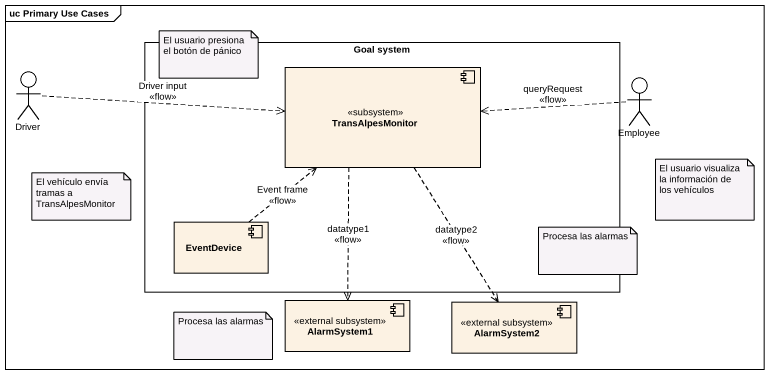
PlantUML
@startuml
mainframe uc Primary Use Cases
actor Driver
rectangle "Goal system" as Goal_system {
  component TransAlpesMonitor <<subsystem>>
  component EventDevice
}
actor Employee
component AlarmSystem1 <<external subsystem>>
component AlarmSystem2 <<external subsystem>>
Driver .right.> TransAlpesMonitor : Driver input\n<<flow>>
TransAlpesMonitor ..> AlarmSystem1 : datatype1\n<<flow>>
TransAlpesMonitor ..> AlarmSystem2 : datatype2\n<<flow>>
Employee .left.> TransAlpesMonitor : queryRequest\n<<flow>>
EventDevice .up.> TransAlpesMonitor : Event frame\n<<flow>>
note as N1
  El usuario presiona el botón de pánico
end note
note as N2
  El vehículo envía tramas a TransAlpesMonitor
end note
note as N3
  El usuario visualiza la información de los vehículos
end note
note as N4
  Procesa las alarmas
end note
note as N5
  Procesa las alarmas
end note
@enduml
